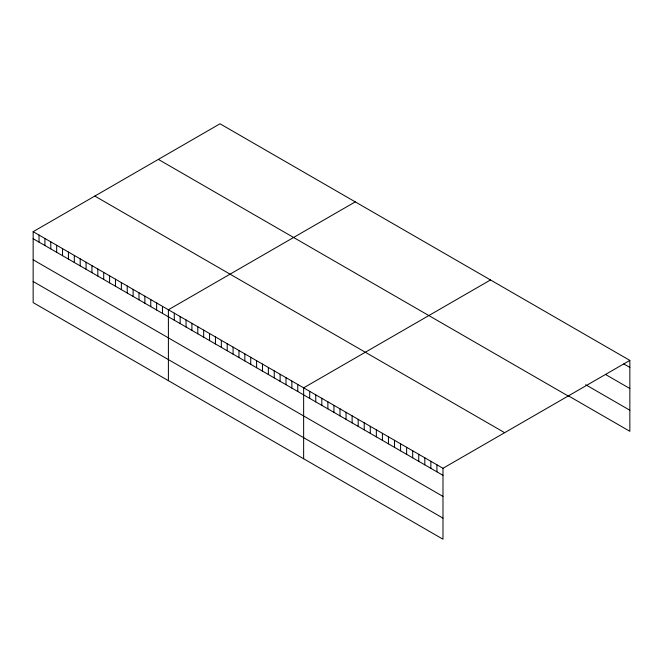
<?xml version="1.0" encoding="UTF-8"?>
<svg xmlns="http://www.w3.org/2000/svg" width="663" height="663" viewBox="0 0 663 663"><rect width="100%" height="100%" fill="white"/><g stroke="black" fill="none" stroke-linecap="round" stroke-linejoin="round"><path stroke-width="0.99" d="M33.15 231.677L442.983 468.293L442.983 539.21L33.15 302.593L33.15 231.677L220.017 123.79L629.85 360.407L629.85 431.323L567.536 395.347M355.26 201.875L168.394 309.762L168.394 380.678M490.504 279.96L303.637 387.847L303.637 458.763M442.983 468.293L629.85 360.407M623.792 363.946L629.85 367.443M605.617 374.537L629.85 388.526M585.711 384.755L629.85 410.24M158.349 159.393L568.183 396.01M94.817 196.074L504.651 432.69M33.15 238.713L442.983 475.33M33.15 259.797L442.983 496.413M33.15 281.51L442.983 518.126M436.925 464.796L436.925 471.832M430.867 461.299L430.867 468.335M424.809 457.801L424.809 464.838M418.751 454.304L418.751 461.34M412.693 450.807L412.693 457.843M406.634 447.31L406.634 454.346M400.576 443.812L400.576 450.848M394.518 440.315L394.518 447.351M388.46 436.809L388.46 443.854M382.402 433.312L382.402 440.356M376.344 429.815L376.344 436.859M370.286 426.317L370.286 433.362M364.227 422.82L364.227 429.864M358.169 419.323L358.169 426.359M352.111 415.825L352.111 422.861M346.053 412.328L346.053 419.364M339.995 408.831L339.995 415.867M333.937 405.333L333.937 412.369M327.878 401.836L327.878 408.872M321.812 398.339L321.812 405.375M315.754 394.841L315.754 401.877M309.696 391.344L309.696 398.38M297.762 384.449L297.762 391.485M291.877 381.051L291.877 388.095M286.002 377.661L286.002 384.697M280.118 374.264L280.118 381.3M274.242 370.866L274.242 377.91M268.358 367.476L268.358 374.512M262.482 364.078L262.482 371.114M256.598 360.689L256.598 367.725M250.722 357.291L250.722 364.327M244.838 353.893L244.838 360.937M238.962 350.503L238.962 357.539M233.078 347.105L233.078 354.141M227.202 343.707L227.202 350.752M221.318 340.318L221.318 347.354M215.434 336.92L215.434 343.956M209.558 333.522L209.558 340.567M203.674 330.133L203.674 337.169M197.798 326.735L197.798 333.771M191.914 323.337L191.914 330.381M186.038 319.947L186.038 326.983M180.154 316.549L180.154 323.585M174.278 313.16L174.278 320.196M162.518 306.364L162.518 313.408M156.634 302.974L156.634 310.011M150.758 299.577L150.758 306.613M144.874 296.179L144.874 303.223M138.998 292.789L138.998 299.825M133.114 289.391L133.114 296.427M127.23 285.993L127.23 293.038M121.354 282.604L121.354 289.64M115.47 279.206L115.47 286.242M109.594 275.808L109.594 282.852M103.71 272.418L103.71 279.454M97.834 269.021L97.834 276.057M91.95 265.631L91.95 272.667M86.074 262.233L86.074 269.269M80.19 258.835L80.19 265.871M74.314 255.446L74.314 262.482M68.43 252.048L68.43 259.084M62.554 248.65L62.554 255.694M56.67 245.26L56.67 252.296M50.794 241.862L50.794 248.898M44.91 238.465L44.91 245.509M39.034 235.075L39.034 242.111"/></g></svg>
